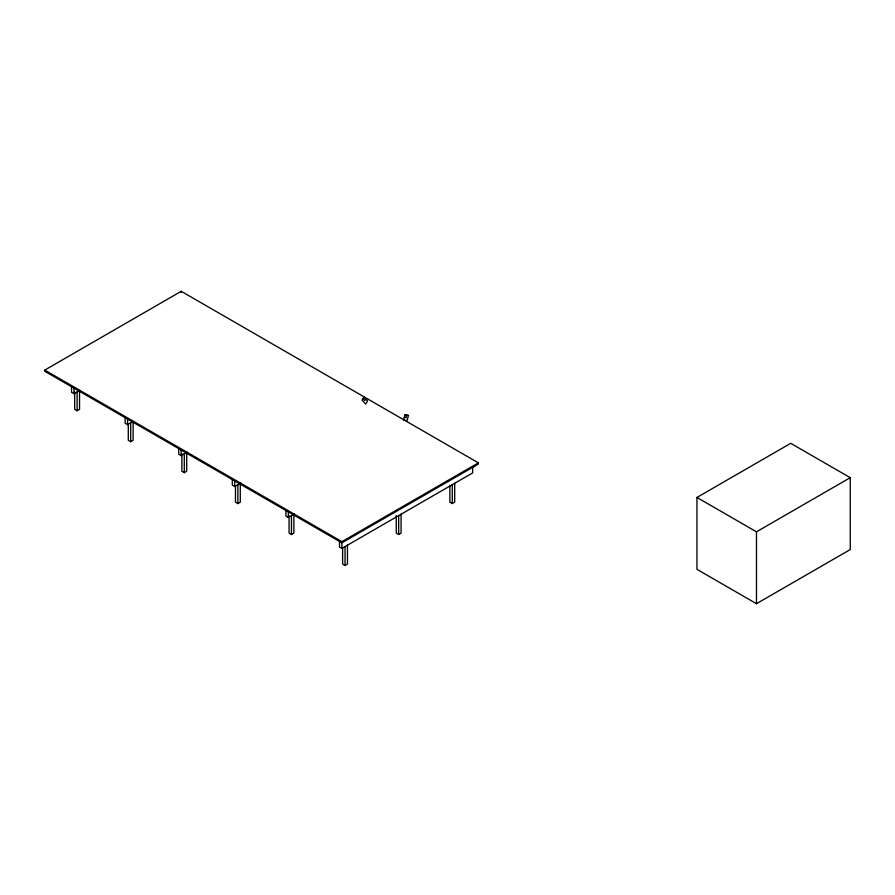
<?xml version="1.0" encoding="UTF-8"?>
<svg xmlns="http://www.w3.org/2000/svg" width="895" height="895" viewBox="0 0 895 895"><rect width="100%" height="100%" fill="white"/><g stroke="black" fill="none" stroke-linecap="round" stroke-linejoin="round"><path stroke-width="1.34" d="M406.777 414.989L406.05 417.663L404.316 417.361M365.719 399.069L364.802 400.591L362.967 398.588M44.75 370.094L181.226 291.3L478.377 462.86L478.377 464.035L341.901 542.829L44.75 371.268L44.75 370.094L341.901 541.654L478.377 462.86M71.555 386.752L71.555 392.323L73.972 393.71L79.532 390.511L79.532 409.384L77.115 410.771L74.699 409.384L74.699 391.853M125.143 417.685L125.143 423.257L127.56 424.655L133.12 421.444L133.12 440.318L130.704 441.716L128.287 440.318L128.287 424.14M178.731 448.63L178.731 454.201L181.148 455.589L187.2 452.098M181.875 453.731L181.875 471.262L184.292 472.649L186.697 471.262L186.697 452.389M232.32 479.563L232.32 485.135L234.736 486.533L240.789 483.031M235.463 486.019L235.463 502.196L237.869 503.583L240.285 502.196L240.285 483.322M285.908 510.497L285.908 516.079L288.324 517.467L294.377 513.976M289.051 515.609L289.051 533.129L291.457 534.528L293.873 533.129L293.873 514.256M339.496 541.441L339.496 547.013L341.901 548.4L472.661 472.918L472.661 467.347M342.628 547.897L342.628 564.074L345.045 565.461L347.461 564.074L347.461 545.2M396.25 515.587L396.25 533.118L398.667 534.505L401.083 533.118L401.083 514.245M449.872 485.974L449.872 502.151L452.288 503.549L454.705 502.151L454.705 483.289M696.948 497.452L790.721 443.316L850.25 477.684L850.25 549.564L756.476 603.7L696.948 569.332L696.948 497.452L756.476 531.82L850.25 477.684M756.476 531.82L756.476 603.7M452.288 484.676L452.288 503.549M398.667 515.632L398.667 534.505M345.045 546.588L345.045 565.461M341.901 541.654L341.901 548.4M291.457 515.654L291.457 534.528M288.324 511.895L288.324 517.467M237.869 484.721L237.869 503.583M234.736 480.951L234.736 486.533M184.292 453.776L184.292 472.649M181.226 291.3L181.226 292.475M181.148 450.017L181.148 455.589M130.704 422.843L130.704 441.716M127.56 419.084L127.56 424.655M77.115 391.898L77.115 410.771M73.972 388.139L73.972 393.71M405.055 414.698L403.578 420.035L407.035 420.628L408.512 415.291L405.055 414.698M363.885 397.067L362.05 400.11L365.708 404.115L367.543 401.072L363.885 397.067"/></g></svg>
